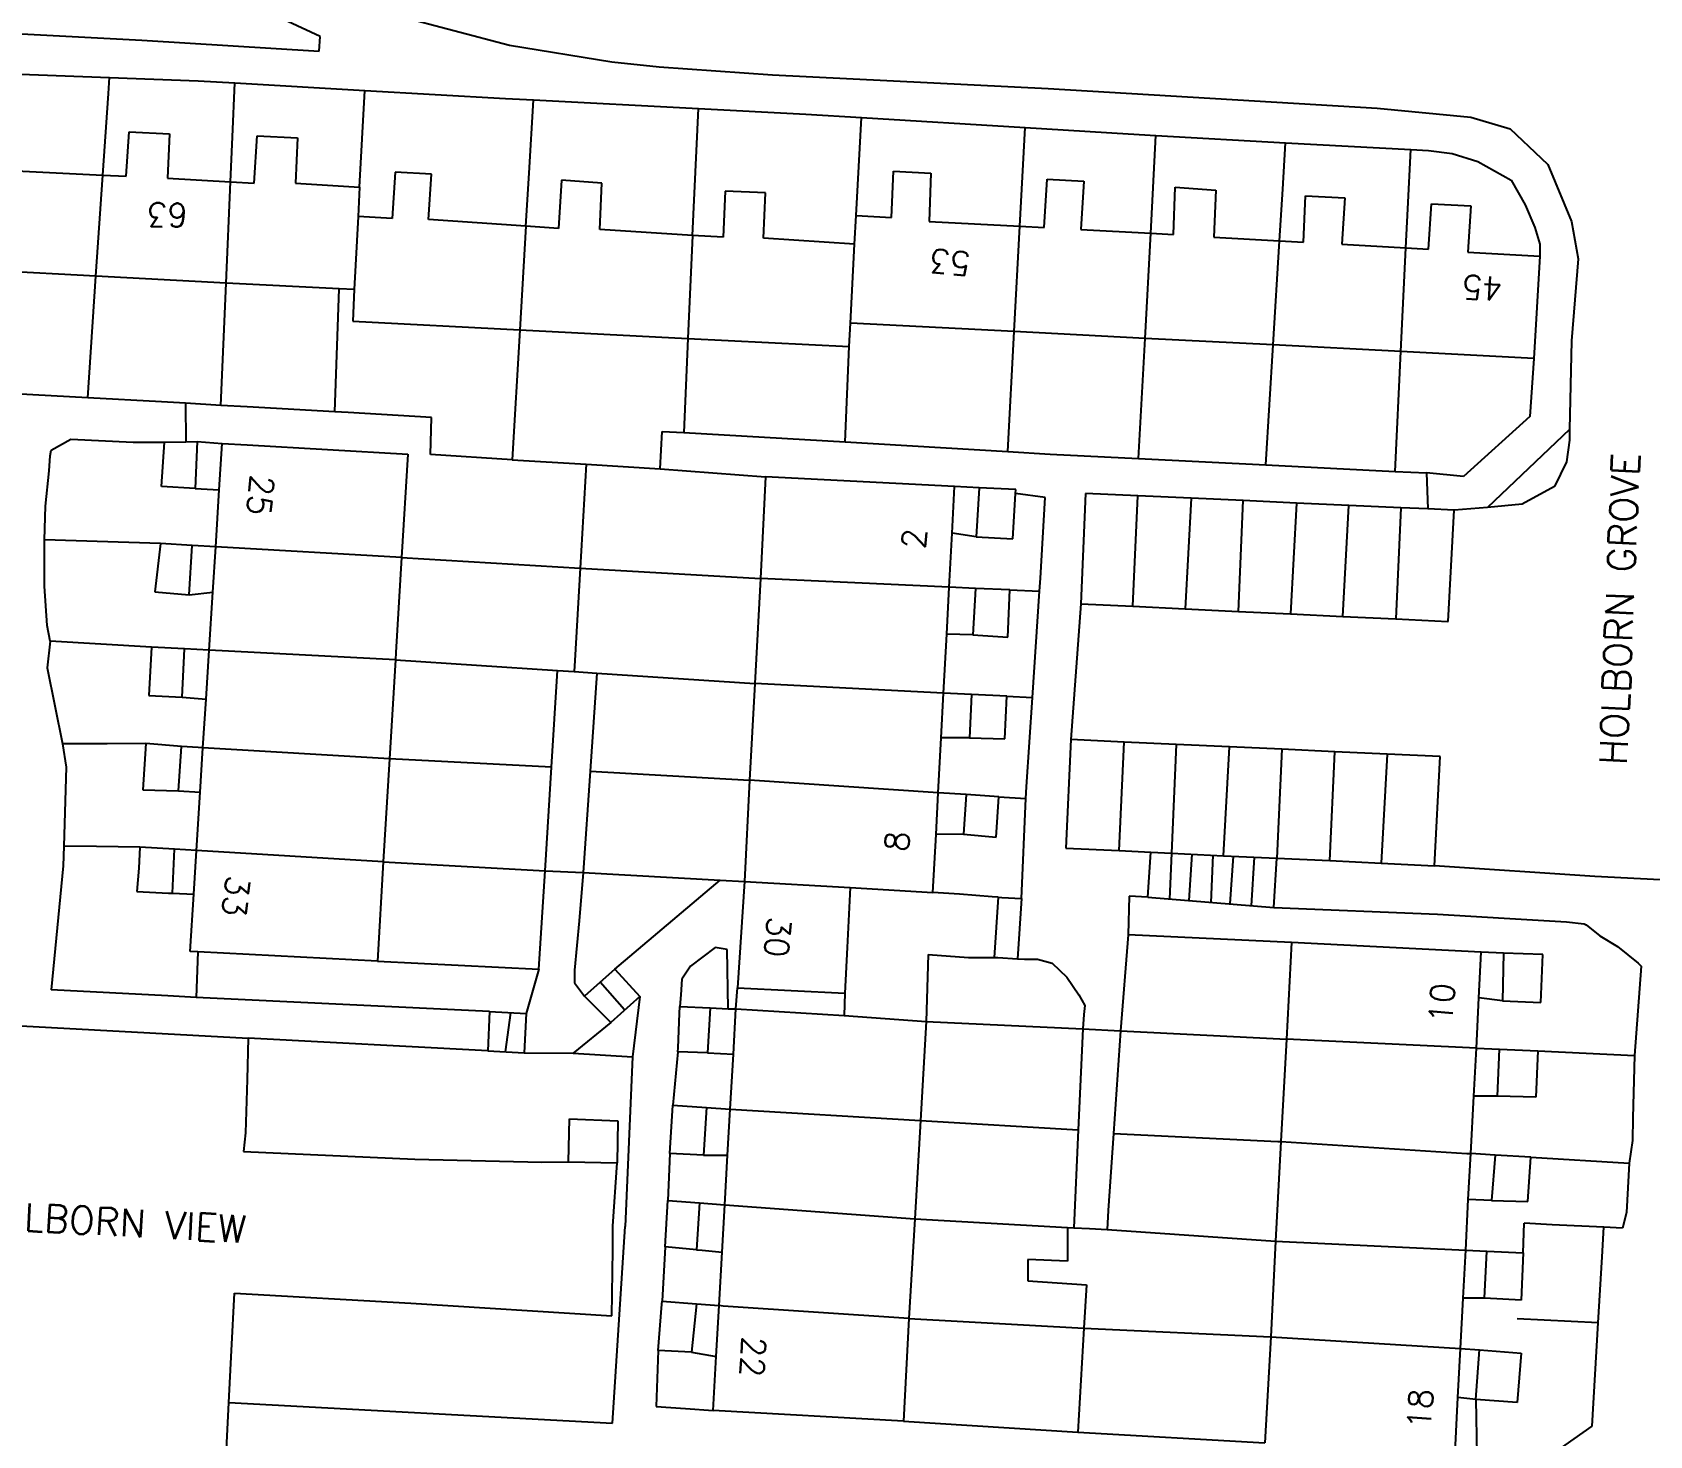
# Model space of a CAD drawing. Extents: x 427500 to 429848, y 434500 to 436505.
# Drawn here: x 429316 to 429398.1, y 435257.9 to 435329.1 of the extents above; entities that cross this region are included whole.
import ezdxf

# ---------------------------------------------------------------- set-up
doc = ezdxf.new("R2010")
doc.units = 0
doc.layers.add('LPTIP_Ex_Base', color=8, linetype='Continuous')
doc.styles.add('MtXpl_Romans', font='romans__.ttf')

msp = doc.modelspace()

# ---------------------------------------------------------------- linework, layer by layer
at = {"layer": 'LPTIP_Ex_Base', "color": 251, "true_color": 0x636466}
for p, q in [((429330.6, 435328.9), (429328.95, 435329.65)), ((429334.55, 435329.95), (429340.2, 435328.45)), ((429312.5, 435329.18), (429321.55, 435328.7)), ((429330.55, 435328.15), (429330.6, 435328.9)), ((429321.55, 435328.7), (429330.55, 435328.15)), ((429340.2, 435328.45), (429345.4, 435327.6)), ((429345.4, 435327.6), (429347.8, 435327.35)), ((429347.8, 435327.35), (429353.55, 435326.95)), ((429314.95, 435327), (429319.91, 435326.82)), ((429319.85, 435326), (429319.91, 435326.82)), ((429319.91, 435326.82), (429324.4, 435326.65)), ((429324.4, 435326.65), (429326.27, 435326.54)), ((429326.15, 435323.8), (429326.27, 435326.54)), ((429326.27, 435326.54), (429332.86, 435326.16)), ((429353.55, 435326.95), (429367.55, 435326.25)), ((429319.57, 435321.86), (429319.85, 435326)), ((429332.6, 435321.25), (429332.86, 435326.16)), ((429332.86, 435326.16), (429340, 435325.75)), ((429340, 435325.75), (429341.42, 435325.68)), ((429341.2, 435321.95), (429341.42, 435325.68)), ((429341.42, 435325.68), (429349.8, 435325.24)), ((429367.55, 435326.25), (429384.25, 435325.25)), ((429349.5, 435318.8), (429349.8, 435325.24)), ((429349.8, 435325.24), (429355.25, 435324.95)), ((429355.25, 435324.95), (429358.07, 435324.78)), ((429357.8, 435319.8), (429358.07, 435324.78)), ((429358.07, 435324.78), (429366.38, 435324.27)), ((429384.25, 435325.25), (429389, 435324.8)), ((429389, 435324.8), (429391, 435324.2)), ((429320.75, 435321.8), (429320.9, 435324.05)), ((429320.9, 435324.05), (429322.95, 435323.95)), ((429322.95, 435323.95), (429322.85, 435321.7)), ((429327.25, 435321.45), (429327.4, 435323.85)), ((429327.4, 435323.85), (429329.45, 435323.75)), ((429366.11, 435319.26), (429366.38, 435324.27)), ((429366.38, 435324.27), (429371.6, 435323.95)), ((429371.6, 435323.95), (429373.01, 435323.87)), ((429372.75, 435318.91), (429373.01, 435323.87)), ((429373.01, 435323.87), (429379.59, 435323.5)), ((429391, 435324.2), (429392.57, 435322.72)), ((429326.05, 435321.52), (429326.15, 435323.8)), ((429329.45, 435323.75), (429329.35, 435321.45)), ((429379.45, 435321.15), (429379.59, 435323.5)), ((429379.59, 435323.5), (429385.95, 435323.15)), ((429385.8, 435320.15), (429385.95, 435323.15)), ((429385.95, 435323.15), (429386.85, 435323.1)), ((429386.85, 435323.1), (429388.05, 435322.95)), ((429308.5, 435322.4), (429319.57, 435321.86)), ((429388.05, 435322.95), (429389.35, 435322.55)), ((429389.35, 435322.55), (429391.05, 435321.6)), ((429392.57, 435322.72), (429392.9, 435322.4)), ((429392.9, 435322.4), (429394.1, 435319.5)), ((429319.22, 435316.73), (429319.57, 435321.86)), ((429319.57, 435321.86), (429320.75, 435321.8)), ((429322.85, 435321.7), (429326.05, 435321.52)), ((429325.82, 435316.38), (429326.05, 435321.52)), ((429326.05, 435321.52), (429327.25, 435321.45)), ((429329.35, 435321.45), (429332.6, 435321.25)), ((429334.4, 435322), (429334.25, 435319.65)), ((429336.25, 435321.9), (429334.4, 435322)), ((429336.1, 435319.6), (429336.25, 435321.9)), ((429341.04, 435319.26), (429341.2, 435321.95)), ((429342.85, 435321.6), (429342.7, 435319.15)), ((429344.9, 435321.45), (429342.85, 435321.6)), ((429344.8, 435319.1), (429344.9, 435321.45)), ((429359.6, 435319.7), (429359.7, 435322.05)), ((429359.7, 435322.05), (429361.6, 435321.95)), ((429361.6, 435321.95), (429361.5, 435319.5)), ((429367.35, 435319.2), (429367.5, 435321.65)), ((429367.5, 435321.65), (429369.35, 435321.55)), ((429369.35, 435321.55), (429369.2, 435319.1)), ((429391.05, 435321.6), (429391.75, 435320.35)), ((429332.6, 435321.25), (429332.52, 435319.75)), ((429351.15, 435321.05), (429351.05, 435318.7)), ((429353.2, 435320.95), (429351.15, 435321.05)), ((429353.1, 435318.65), (429353.2, 435320.95)), ((429373.9, 435318.85), (429374, 435321.25)), ((429374, 435321.25), (429376.05, 435321.1)), ((429376.05, 435321.1), (429375.95, 435318.7)), ((429379.29, 435318.52), (429379.45, 435321.15)), ((429380.5, 435318.45), (429380.6, 435320.8)), ((429380.6, 435320.8), (429382.6, 435320.7)), ((429382.6, 435320.7), (429382.45, 435318.35)), ((429332.52, 435319.75), (429332.33, 435316.05)), ((429334.25, 435319.65), (429332.52, 435319.75)), ((429357.72, 435318.35), (429357.8, 435319.8)), ((429357.8, 435319.8), (429359.6, 435319.7)), ((429385.7, 435318.17), (429385.8, 435320.15)), ((429386.85, 435318.1), (429387, 435320.4)), ((429387, 435320.4), (429389, 435320.3)), ((429389, 435320.3), (429388.85, 435317.95)), ((429391.75, 435320.35), (429392.25, 435319.2)), ((429341.04, 435319.26), (429336.1, 435319.6)), ((429341.04, 435319.26), (429340.73, 435314.01)), ((429342.7, 435319.15), (429341.04, 435319.26)), ((429349.5, 435318.8), (429344.8, 435319.1)), ((429361.5, 435319.5), (429366.11, 435319.26)), ((429365.82, 435313.92), (429366.11, 435319.26)), ((429366.11, 435319.26), (429367.35, 435319.2)), ((429369.2, 435319.1), (429372.75, 435318.91)), ((429392.25, 435319.2), (429392.5, 435318.35)), ((429394.1, 435319.5), (429394.45, 435317.6)), ((429349.5, 435318.8), (429349.26, 435313.57)), ((429351.05, 435318.7), (429349.5, 435318.8)), ((429357.72, 435318.35), (429353.1, 435318.65)), ((429357.51, 435314.35), (429357.72, 435318.35)), ((429372.47, 435313.57), (429372.75, 435318.91)), ((429372.75, 435318.91), (429373.9, 435318.85)), ((429375.95, 435318.7), (429379.29, 435318.52)), ((429378.97, 435313.24), (429379.29, 435318.52)), ((429379.29, 435318.52), (429380.5, 435318.45)), ((429382.45, 435318.35), (429385.7, 435318.17)), ((429385.45, 435312.9), (429385.7, 435318.17)), ((429385.7, 435318.17), (429386.85, 435318.1)), ((429392.5, 435318.35), (429392.5, 435317.75)), ((429319.22, 435316.73), (429308.23, 435317.3)), ((429388.85, 435317.95), (429392.5, 435317.75)), ((429392.5, 435317.75), (429392.2, 435312.55)), ((429394.45, 435317.6), (429394.1, 435313.45)), ((429318.8, 435310.55), (429319.22, 435316.73)), ((429325.82, 435316.38), (429319.22, 435316.73)), ((429325.55, 435310.17), (429325.82, 435316.38)), ((429331.56, 435316.09), (429325.82, 435316.38)), ((429331.35, 435309.84), (429331.56, 435316.09)), ((429332.33, 435316.05), (429331.56, 435316.09)), ((429332.33, 435316.05), (429332.25, 435314.45)), ((429332.25, 435314.45), (429340.73, 435314.01)), ((429340.73, 435314.01), (429340.35, 435307.41)), ((429340.73, 435314.01), (429349.26, 435313.57)), ((429357.45, 435313.15), (429357.51, 435314.35)), ((429365.82, 435313.92), (429357.51, 435314.35)), ((429349.26, 435313.57), (429349.05, 435308.79)), ((429349.26, 435313.57), (429357.45, 435313.15)), ((429365.5, 435307.83), (429365.82, 435313.92)), ((429372.47, 435313.57), (429365.82, 435313.92)), ((429372.14, 435307.47), (429372.47, 435313.57)), ((429378.97, 435313.24), (429372.47, 435313.57)), ((429378.6, 435307.15), (429378.97, 435313.24)), ((429385.45, 435312.9), (429378.97, 435313.24)), ((429394.1, 435313.45), (429394.01, 435308.95)), ((429357.25, 435308.31), (429357.45, 435313.15)), ((429385.16, 435306.82), (429385.45, 435312.9)), ((429392.2, 435312.55), (429385.45, 435312.9)), ((429392.2, 435312.55), (429392, 435309.6)), ((429318.8, 435310.55), (429312.75, 435310.88)), ((429322.55, 435310.35), (429318.8, 435310.55)), ((429323.764, 435310.277), (429322.55, 435310.35)), ((429323.764, 435310.277), (429323.78, 435308.32)), ((429325.55, 435310.17), (429323.764, 435310.277)), ((429326.9, 435310.1), (429325.55, 435310.17)), ((429331.35, 435309.84), (429326.9, 435310.1)), ((429332.02, 435309.8), (429331.35, 435309.84)), ((429336.25, 435309.55), (429332.02, 435309.8)), ((429336.2, 435307.67), (429336.25, 435309.55)), ((429392, 435309.6), (429388.63, 435306.56)), ((429316.95, 435307.9), (429317.95, 435308.45)), ((429317.95, 435308.45), (429321.1, 435308.3)), ((429321.1, 435308.3), (429322.69, 435308.3)), ((429322.55, 435306.05), (429322.69, 435308.3)), ((429322.69, 435308.3), (429323.78, 435308.32)), ((429323.78, 435308.32), (429324.36, 435308.33)), ((429324.36, 435308.33), (429324.25, 435305.95)), ((429324.36, 435308.33), (429325.63, 435308.23)), ((429347.85, 435306.94), (429347.95, 435308.85)), ((429347.95, 435308.85), (429349.05, 435308.79)), ((429349.05, 435308.79), (429357.25, 435308.31)), ((429357.25, 435308.31), (429365.5, 435307.83)), ((429394.01, 435308.95), (429389.84, 435304.99)), ((429394, 435308.4), (429393.85, 435307.3)), ((429394.01, 435308.95), (429394, 435308.4)), ((429316.85, 435306.85), (429316.9, 435307.6)), ((429316.9, 435307.6), (429316.95, 435307.9)), ((429325.48, 435305.89), (429325.63, 435308.23)), ((429325.63, 435308.23), (429326.9, 435308.16)), ((429326.9, 435308.16), (429335.05, 435307.7)), ((429335.05, 435307.7), (429334.73, 435302.45)), ((429340.35, 435307.41), (429336.2, 435307.67)), ((429365.5, 435307.83), (429367.65, 435307.7)), ((429367.65, 435307.7), (429372.14, 435307.47)), ((429372.14, 435307.47), (429378.6, 435307.15)), ((429316.65, 435305.05), (429316.85, 435306.85)), ((429340.35, 435307.41), (429344.1, 435307.18)), ((429344.1, 435307.18), (429343.79, 435301.91)), ((429344.1, 435307.18), (429347.85, 435306.94)), ((429347.85, 435306.94), (429353.2, 435306.55)), ((429378.6, 435307.15), (429385.16, 435306.82)), ((429385.16, 435306.82), (429386.75, 435306.74)), ((429386.75, 435306.74), (429386.81, 435304.91)), ((429388.63, 435306.56), (429386.75, 435306.74)), ((429393.85, 435307.3), (429393.25, 435306.05)), ((429324.25, 435305.95), (429322.55, 435306.05)), ((429324.25, 435305.95), (429325.48, 435305.89)), ((429325.3, 435302.99), (429325.48, 435305.89)), ((429353.2, 435306.55), (429352.94, 435301.38)), ((429362.8, 435306.05), (429353.2, 435306.55)), ((429362.67, 435303.68), (429362.8, 435306.05)), ((429364.04, 435305.99), (429362.8, 435306.05)), ((429364.04, 435305.99), (429363.9, 435303.5)), ((429365.9, 435305.9), (429364.04, 435305.99)), ((429365.89, 435305.69), (429365.9, 435305.9)), ((429393.25, 435306.05), (429391.6, 435305.15)), ((429316.61, 435303.35), (429316.65, 435305.05)), ((429365.75, 435303.4), (429365.89, 435305.69)), ((429367.4, 435305.5), (429365.89, 435305.69)), ((429367.15, 435301.4), (429367.4, 435305.5)), ((429369.45, 435305.7), (429369.2, 435300.1)), ((429372.1, 435305.58), (429369.45, 435305.7)), ((429371.85, 435299.97), (429372.1, 435305.58)), ((429374.8, 435305.46), (429372.1, 435305.58)), ((429374.8, 435305.46), (429374.5, 435299.84)), ((429377.45, 435305.34), (429374.8, 435305.46)), ((429377.2, 435299.71), (429377.45, 435305.34)), ((429380.15, 435305.21), (429377.45, 435305.34)), ((429380.15, 435305.21), (429379.85, 435299.59)), ((429382.8, 435305.09), (429380.15, 435305.21)), ((429382.5, 435299.46), (429382.8, 435305.09)), ((429385.45, 435304.97), (429382.8, 435305.09)), ((429385.45, 435304.97), (429385.2, 435299.33)), ((429386.81, 435304.91), (429385.45, 435304.97)), ((429389.84, 435304.99), (429388.15, 435304.85)), ((429391.6, 435305.15), (429389.84, 435304.99)), ((429388.15, 435304.85), (429386.81, 435304.91)), ((429387.85, 435299.2), (429388.15, 435304.85)), ((429316.6, 435302.9), (429316.61, 435303.35)), ((429322.5, 435303.15), (429316.61, 435303.35)), ((429362.53, 435300.94), (429362.67, 435303.68)), ((429363.9, 435303.5), (429362.67, 435303.68)), ((429363.9, 435303.5), (429365.75, 435303.4)), ((429316.6, 435301), (429316.6, 435302.9)), ((429322.5, 435303.15), (429322.2, 435300.7)), ((429324.1, 435303.06), (429322.5, 435303.15)), ((429323.95, 435300.55), (429324.1, 435303.06)), ((429325.3, 435302.99), (429324.1, 435303.06)), ((429325.15, 435300.68), (429325.3, 435302.99)), ((429334.73, 435302.45), (429325.3, 435302.99)), ((429334.73, 435302.45), (429334.443, 435297.631)), ((429334.73, 435302.45), (429343.79, 435301.91)), ((429343.79, 435301.91), (429343.53, 435297.225)), ((429343.79, 435301.91), (429352.94, 435301.38)), ((429316.75, 435299), (429316.6, 435301)), ((429352.94, 435301.38), (429352.693, 435296.68)), ((429362.53, 435300.94), (429352.94, 435301.38)), ((429362.4, 435298.55), (429362.53, 435300.94)), ((429363.86, 435300.88), (429362.53, 435300.94)), ((429363.86, 435300.88), (429363.73, 435298.52)), ((429365.6, 435300.8), (429363.86, 435300.88)), ((429367.11, 435300.73), (429367.15, 435301.4)), ((429322.2, 435300.7), (429323.95, 435300.55)), ((429323.95, 435300.55), (429325.15, 435300.68)), ((429324.97, 435297.75), (429325.15, 435300.68)), ((429365.5, 435298.4), (429365.6, 435300.8)), ((429365.6, 435300.8), (429367.11, 435300.73)), ((429366.75, 435295.34), (429367.11, 435300.73)), ((429369.2, 435300.1), (429368.7, 435293.2)), ((429369.2, 435300.1), (429371.85, 435299.97)), ((429371.85, 435299.97), (429374.5, 435299.84)), ((429374.5, 435299.84), (429377.2, 435299.71)), ((429377.2, 435299.71), (429379.85, 435299.59)), ((429379.85, 435299.59), (429382.5, 435299.46)), ((429382.5, 435299.46), (429385.2, 435299.33)), ((429385.2, 435299.33), (429387.84, 435299.2)), ((429316.9, 435298.2), (429316.75, 435299)), ((429362.24, 435295.56), (429362.4, 435298.55)), ((429363.73, 435298.52), (429362.4, 435298.55)), ((429363.73, 435298.52), (429365.5, 435298.4)), ((429387.84, 435299.2), (429387.85, 435299.2)), ((429316.9, 435298.2), (429316.75, 435296.85)), ((429322.03, 435297.9), (429316.9, 435298.2)), ((429322.03, 435297.9), (429321.9, 435295.45)), ((429323.71, 435297.81), (429322.03, 435297.9)), ((429323.6, 435295.35), (429323.71, 435297.81)), ((429324.97, 435297.75), (429323.71, 435297.81)), ((429324.81, 435295.25), (429324.97, 435297.75)), ((429334.42, 435297.25), (429324.97, 435297.75)), ((429334.443, 435297.631), (429334.42, 435297.25)), ((429316.75, 435296.85), (429317.526, 435292.984)), ((429334.42, 435297.25), (429334.12, 435292.22)), ((429334.42, 435297.25), (429342.64, 435296.71)), ((429343.53, 435297.225), (429343.498, 435296.654)), ((429342.34, 435291.8), (429342.64, 435296.71)), ((429342.64, 435296.71), (429343.498, 435296.654)), ((429343.498, 435296.654), (429344.64, 435296.58)), ((429344.64, 435296.58), (429344.3, 435291.6)), ((429344.64, 435296.58), (429352.66, 435296.05)), ((429352.66, 435296.05), (429352.39, 435291.15)), ((429352.693, 435296.68), (429352.66, 435296.05)), ((429362.24, 435295.56), (429352.66, 435296.05)), ((429321.9, 435295.45), (429323.6, 435295.35)), ((429323.6, 435295.35), (429324.81, 435295.25)), ((429324.65, 435292.78), (429324.81, 435295.25)), ((429362.12, 435293.29), (429362.24, 435295.56)), ((429363.65, 435295.49), (429362.24, 435295.56)), ((429363.65, 435295.49), (429363.55, 435293.3)), ((429365.45, 435295.4), (429363.65, 435295.49)), ((429365.35, 435293.25), (429365.45, 435295.4)), ((429365.45, 435295.4), (429366.75, 435295.34)), ((429366.45, 435290.8), (429366.75, 435295.34)), ((429319.792, 435292.993), (429317.526, 435292.984)), ((429317.526, 435292.984), (429317.7, 435291.8)), ((429321.75, 435293), (429319.792, 435292.993)), ((429321.75, 435293), (429321.6, 435290.65)), ((429323.56, 435292.86), (429321.75, 435293)), ((429323.4, 435290.6), (429323.56, 435292.86)), ((429324.4, 435292.8), (429323.56, 435292.86)), ((429324.65, 435292.78), (429324.4, 435292.8)), ((429324.51, 435290.54), (429324.65, 435292.78)), ((429334.12, 435292.22), (429324.65, 435292.78)), ((429361.97, 435290.5), (429362.12, 435293.29)), ((429363.55, 435293.3), (429362.12, 435293.29)), ((429363.55, 435293.3), (429365.35, 435293.25)), ((429368.7, 435293.2), (429368.45, 435287.7)), ((429371.4, 435293.08), (429368.7, 435293.2)), ((429371.15, 435287.57), (429371.4, 435293.08)), ((429374.05, 435292.96), (429371.4, 435293.08)), ((429374.05, 435292.96), (429373.8, 435287.44)), ((429376.75, 435292.83), (429374.05, 435292.96)), ((429376.45, 435287.31), (429376.75, 435292.83)), ((429379.4, 435292.71), (429376.75, 435292.83)), ((429379.4, 435292.71), (429379.15, 435287.19)), ((429382.1, 435292.59), (429379.4, 435292.71)), ((429334.12, 435292.22), (429333.8, 435287)), ((429342.34, 435291.8), (429334.12, 435292.22)), ((429381.85, 435287.06), (429382.1, 435292.59)), ((429384.75, 435292.47), (429382.1, 435292.59)), ((429384.75, 435292.47), (429384.45, 435286.93)), ((429387.45, 435292.35), (429384.75, 435292.47)), ((429387.15, 435286.8), (429387.45, 435292.35)), ((429317.7, 435291.8), (429317.58, 435287.802)), ((429342.01, 435286.55), (429342.34, 435291.8)), ((429344.3, 435291.6), (429343.95, 435286.45)), ((429344.3, 435291.6), (429352.39, 435291.15)), ((429352.39, 435291.15), (429352.13, 435286)), ((429361.97, 435290.5), (429352.39, 435291.15)), ((429321.6, 435290.65), (429323.4, 435290.6)), ((429323.4, 435290.6), (429324.51, 435290.54)), ((429324.32, 435287.58), (429324.51, 435290.54)), ((429361.86, 435288.39), (429361.97, 435290.5)), ((429363.39, 435290.41), (429361.97, 435290.5)), ((429363.39, 435290.41), (429363.25, 435288.4)), ((429365.05, 435290.3), (429363.39, 435290.41)), ((429364.9, 435288.25), (429365.05, 435290.3)), ((429365.05, 435290.3), (429366.42, 435290.21)), ((429366.19, 435285.14), (429366.42, 435290.21)), ((429366.42, 435290.21), (429366.45, 435290.8)), ((429317.58, 435287.802), (429317.55, 435286.8)), ((429319.253, 435287.78), (429317.58, 435287.802)), ((429321.45, 435287.75), (429319.253, 435287.78)), ((429321.45, 435287.75), (429321.4, 435286.67)), ((429323.2, 435287.64), (429321.45, 435287.75)), ((429361.7, 435285.45), (429361.86, 435288.39)), ((429363.25, 435288.4), (429361.86, 435288.39)), ((429363.25, 435288.4), (429364.9, 435288.25)), ((429323.1, 435285.4), (429323.2, 435287.64)), ((429324.32, 435287.58), (429323.2, 435287.64)), ((429324.18, 435285.35), (429324.32, 435287.58)), ((429333.8, 435287), (429324.32, 435287.58)), ((429333.8, 435287), (429333.5, 435281.95)), ((429333.8, 435287), (429342.01, 435286.55)), ((429368.45, 435287.7), (429371.15, 435287.57)), ((429371.15, 435287.57), (429372.75, 435287.49)), ((429372.6, 435285.2), (429372.75, 435287.49)), ((429372.75, 435287.49), (429373.8, 435287.44)), ((429373.8, 435287.44), (429373.7, 435285.11)), ((429373.8, 435287.44), (429376.45, 435287.31)), ((429374.7, 435285.03), (429374.86, 435287.39)), ((429375.9, 435287.34), (429375.8, 435284.94)), ((429376.45, 435287.31), (429379.15, 435287.19)), ((429376.79, 435284.86), (429376.96, 435287.29)), ((429378.01, 435287.24), (429377.85, 435284.77)), ((429379, 435284.68), (429379.15, 435287.19)), ((429379.15, 435287.19), (429381.85, 435287.06)), ((429381.85, 435287.06), (429384.45, 435286.93)), ((429384.45, 435286.93), (429387.15, 435286.8)), ((429317.55, 435286.8), (429316.95, 435280.5)), ((429321.4, 435286.67), (429321.3, 435285.5)), ((429341.7, 435281.55), (429342.01, 435286.55)), ((429342.01, 435286.55), (429343.95, 435286.45)), ((429343.95, 435286.45), (429343.75, 435284)), ((429343.95, 435286.45), (429350.9, 435286.07)), ((429395.3, 435286.25), (429387.15, 435286.8)), ((429400, 435286.01), (429395.3, 435286.25)), ((429321.3, 435285.5), (429322.9, 435285.41)), ((429322.9, 435285.41), (429323.1, 435285.4)), ((429323.1, 435285.4), (429324.18, 435285.35)), ((429324, 435282.45), (429324.18, 435285.35)), ((429345.55, 435281.55), (429350.9, 435286.07)), ((429350.9, 435286.07), (429352.13, 435286)), ((429352.13, 435286), (429351.78, 435280.61)), ((429352.13, 435286), (429357.5, 435285.69)), ((429357.5, 435285.69), (429357.34, 435282.65)), ((429357.5, 435285.69), (429361.7, 435285.45)), ((429363.04, 435285.35), (429361.7, 435285.45)), ((429364.7, 435285.23), (429363.04, 435285.35)), ((429365.01, 435285.2), (429364.7, 435285.23)), ((429365.01, 435285.2), (429364.8, 435282.15)), ((429365.01, 435285.2), (429365.2, 435285.19)), ((429365.2, 435285.19), (429366.19, 435285.14)), ((429366.19, 435285.14), (429365.99, 435282.08)), ((429371.65, 435285.25), (429371.6, 435283.3)), ((429372.6, 435285.2), (429371.65, 435285.25)), ((429372.6, 435285.2), (429379, 435284.68)), ((429379, 435284.68), (429387.3, 435284.35)), ((429343.75, 435284), (429343.5, 435281.5)), ((429387.3, 435284.35), (429390.69, 435284.14)), ((429390.69, 435284.14), (429393.85, 435283.95)), ((429393.85, 435283.95), (429394.75, 435283.85)), ((429394.75, 435283.85), (429394.85, 435283.8)), ((429394.85, 435283.8), (429395.55, 435283.25)), ((429371.6, 435283.3), (429371.21, 435278.42)), ((429379.9, 435282.9), (429371.6, 435283.3)), ((429379.9, 435282.9), (429379.64, 435278)), ((429389.53, 435282.42), (429379.9, 435282.9)), ((429395.55, 435283.25), (429396.45, 435282.7)), ((429324.39, 435282.43), (429324, 435282.45)), ((429324.39, 435282.43), (429324.3, 435280.12)), ((429333.5, 435281.95), (429324.39, 435282.43)), ((429350.65, 435282.65), (429349.4, 435281.7)), ((429351.25, 435282.55), (429350.65, 435282.65)), ((429351.31, 435279.54), (429351.25, 435282.55)), ((429357.34, 435282.65), (429357.22, 435280.33)), ((429361.45, 435282.3), (429361.35, 435278.9)), ((429361.45, 435282.3), (429363.5, 435282.15)), ((429363.5, 435282.15), (429364.8, 435282.15)), ((429364.8, 435282.15), (429365, 435282.15)), ((429365, 435282.15), (429365.99, 435282.08)), ((429365.99, 435282.08), (429366.35, 435282.05)), ((429366.35, 435282.05), (429367, 435282.05)), ((429367, 435282.05), (429367.75, 435281.85)), ((429389.41, 435280.09), (429389.53, 435282.42)), ((429390.65, 435282.37), (429389.53, 435282.42)), ((429390.65, 435282.37), (429390.6, 435279.95)), ((429392.65, 435282.3), (429390.65, 435282.37)), ((429392.55, 435279.85), (429392.65, 435282.3)), ((429396.45, 435282.7), (429397.5, 435281.85)), ((429333.5, 435281.95), (429341.7, 435281.55)), ((429341.7, 435281.55), (429341.05, 435279.3)), ((429343.5, 435281.5), (429343.5, 435280.85)), ((429345.55, 435281.55), (429344.02, 435280.18)), ((429345.55, 435281.55), (429346.82, 435280.17)), ((429349.4, 435281.7), (429348.95, 435281.05)), ((429367.75, 435281.85), (429368.5, 435281.15)), ((429397.65, 435281.7), (429397.303, 435277.173)), ((429397.5, 435281.85), (429397.65, 435281.7)), ((429322.87, 435280.19), (429316.95, 435280.5)), ((429343.5, 435280.85), (429344.02, 435280.18)), ((429346.05, 435279.48), (429344.81, 435280.89)), ((429348.95, 435281.05), (429348.9, 435280.25)), ((429351.7, 435279.53), (429351.78, 435280.61)), ((429351.78, 435280.61), (429357.22, 435280.33)), ((429368.5, 435281.15), (429369.1, 435280.25)), ((429324.3, 435280.12), (429322.87, 435280.19)), ((429339.2, 435279.4), (429324.3, 435280.12)), ((429344.02, 435280.18), (429345.35, 435278.85)), ((429346.82, 435280.17), (429345.35, 435278.85)), ((429346.82, 435280.17), (429346.45, 435277.1)), ((429348.83, 435279.3), (429348.86, 435279.65)), ((429348.9, 435280.25), (429348.86, 435279.65)), ((429348.86, 435279.65), (429350.4, 435279.58)), ((429350.4, 435279.58), (429350.25, 435277.3)), ((429350.4, 435279.58), (429351.31, 435279.54)), ((429351.31, 435279.54), (429351.7, 435279.53)), ((429351.57, 435277.24), (429351.7, 435279.53)), ((429351.7, 435279.53), (429357.2, 435279.2)), ((429357.22, 435280.33), (429357.2, 435279.2)), ((429369.1, 435280.25), (429369.4, 435279.7)), ((429369.4, 435279.7), (429369.35, 435279.25)), ((429389.28, 435277.54), (429389.41, 435280.09)), ((429390.6, 435279.95), (429389.41, 435280.09)), ((429390.6, 435279.95), (429392.55, 435279.85)), ((429310.2, 435278.95), (429326.95, 435278.05)), ((429339.2, 435279.4), (429339.1, 435277.4)), ((429339.2, 435279.4), (429341.05, 435279.3)), ((429340, 435277.35), (429340.27, 435279.34)), ((429341.05, 435279.3), (429340.95, 435277.3)), ((429345.35, 435278.85), (429343.44, 435277.29)), ((429348.76, 435277.55), (429348.83, 435279.3)), ((429357.2, 435279.2), (429361.35, 435278.9)), ((429361.35, 435278.9), (429361.06, 435273.86)), ((429361.35, 435278.9), (429369.3, 435278.52)), ((429369.35, 435279.25), (429369.3, 435278.52)), ((429326.95, 435278.05), (429326.9, 435275.95)), ((429339.1, 435277.4), (429326.95, 435278.05)), ((429369.3, 435278.52), (429369.07, 435273.39)), ((429369.3, 435278.52), (429371.21, 435278.42)), ((429371.21, 435278.42), (429370.86, 435273.21)), ((429371.21, 435278.42), (429379.64, 435278)), ((429379.64, 435278), (429379.36, 435272.8)), ((429389.28, 435277.54), (429379.64, 435278)), ((429339.1, 435277.4), (429340.95, 435277.3)), ((429340.95, 435277.3), (429343.44, 435277.29)), ((429343.44, 435277.29), (429346.45, 435277.1)), ((429346.45, 435277.1), (429346.08, 435268.48)), ((429348.75, 435277.35), (429348.5, 435274.65)), ((429348.75, 435277.35), (429348.76, 435277.55)), ((429350.25, 435277.3), (429348.75, 435277.35)), ((429350.25, 435277.3), (429351.57, 435277.24)), ((429351.41, 435274.44), (429351.57, 435277.24)), ((429389.15, 435275.1), (429389.28, 435277.54)), ((429389.28, 435277.54), (429390.45, 435277.49)), ((429390.35, 435275.1), (429390.45, 435277.49)), ((429390.45, 435277.49), (429392.4, 435277.4)), ((429392.4, 435277.4), (429392.3, 435275.05)), ((429392.4, 435277.4), (429397.303, 435277.173)), ((429397.303, 435277.173), (429397.228, 435274.002)), ((429326.9, 435275.95), (429326.8, 435273.25)), ((429348.35, 435272.2), (429348.5, 435274.65)), ((429348.5, 435274.65), (429350.2, 435274.53)), ((429389, 435272.19), (429389.15, 435275.1)), ((429390.35, 435275.1), (429389.15, 435275.1)), ((429392.3, 435275.05), (429390.35, 435275.1)), ((429343.2, 435271.77), (429343.25, 435273.95)), ((429343.25, 435273.95), (429345.7, 435273.85)), ((429345.7, 435273.85), (429345.67, 435271.72)), ((429350.2, 435274.53), (429350.05, 435272.1)), ((429350.2, 435274.53), (429351.41, 435274.44)), ((429351.28, 435272.1), (429351.41, 435274.44)), ((429351.41, 435274.44), (429361.06, 435273.86)), ((429361.06, 435273.86), (429360.78, 435268.87)), ((429361.06, 435273.86), (429369.07, 435273.39)), ((429397.228, 435274.002), (429397.201, 435272.845)), ((429326.8, 435273.25), (429326.7, 435272.3)), ((429369.07, 435273.39), (429368.85, 435268.42)), ((429370.86, 435273.21), (429370.6, 435269.3)), ((429370.86, 435273.21), (429379.2, 435272.81)), ((429326.7, 435272.3), (429335.4, 435271.9)), ((429348.35, 435272.2), (429348.25, 435269.8)), ((429350.05, 435272.1), (429348.35, 435272.2)), ((429379.36, 435272.8), (429379.09, 435267.74)), ((429379.2, 435272.81), (429379.36, 435272.8)), ((429379.36, 435272.8), (429388.8, 435272.2)), ((429388.8, 435272.2), (429389, 435272.19)), ((429388.87, 435269.85), (429389, 435272.19)), ((429390.24, 435272.11), (429389, 435272.19)), ((429397.201, 435272.845), (429397.04, 435271.7)), ((429335.4, 435271.9), (429341.85, 435271.75)), ((429341.85, 435271.75), (429343.2, 435271.77)), ((429343.2, 435271.77), (429345.67, 435271.72)), ((429345.45, 435268.5), (429345.67, 435271.72)), ((429350.05, 435272.1), (429351.28, 435272.1)), ((429351.14, 435269.59), (429351.28, 435272.1)), ((429390.24, 435272.11), (429390.05, 435269.8)), ((429392.05, 435272), (429390.24, 435272.11)), ((429391.9, 435269.75), (429392.05, 435272)), ((429392.05, 435272), (429397.04, 435271.7)), ((429397.04, 435271.7), (429396.9, 435269.2)), ((429348.1, 435267.45), (429348.25, 435269.8)), ((429348.25, 435269.8), (429349.85, 435269.69)), ((429349.85, 435269.69), (429349.7, 435267.3)), ((429349.85, 435269.69), (429351.14, 435269.59)), ((429388.74, 435267.29), (429388.87, 435269.85)), ((429390.05, 435269.8), (429388.87, 435269.85)), ((429390.05, 435269.8), (429391.9, 435269.75)), ((429351, 435267.19), (429351.14, 435269.59)), ((429351.14, 435269.59), (429360.78, 435268.87)), ((429360.78, 435268.87), (429360.48, 435263.82)), ((429360.78, 435268.87), (429368.524, 435268.438)), ((429370.6, 435269.3), (429370.55, 435268.33)), ((429396.9, 435269.2), (429396.7, 435268.4)), ((429345.44, 435258.5), (429346.08, 435268.48)), ((429345.45, 435267.3), (429345.45, 435268.5)), ((429368.524, 435268.438), (429368.85, 435268.42)), ((429368.524, 435268.438), (429368.526, 435266.72)), ((429368.85, 435268.42), (429369.65, 435268.38)), ((429369.65, 435268.38), (429370.55, 435268.33)), ((429370.55, 435268.33), (429379.09, 435267.74)), ((429391.65, 435267.15), (429391.7, 435268.65)), ((429393.123, 435268.58), (429391.7, 435268.65)), ((429395.75, 435268.45), (429393.123, 435268.58)), ((429395.66, 435266.95), (429395.75, 435268.45)), ((429396.7, 435268.4), (429395.75, 435268.45)), ((429345.4, 435263.95), (429345.45, 435267.3)), ((429348.1, 435267.45), (429347.95, 435264.7)), ((429349.7, 435267.3), (429348.1, 435267.45)), ((429349.7, 435267.3), (429349.99, 435267.28)), ((429349.99, 435267.28), (429351, 435267.19)), ((429379.09, 435267.74), (429378.84, 435262.88)), ((429379.09, 435267.74), (429388.74, 435267.29)), ((429388.61, 435264.85), (429388.74, 435267.29)), ((429388.74, 435267.29), (429389.81, 435267.24)), ((429389.7, 435264.85), (429389.81, 435267.24)), ((429389.81, 435267.24), (429391.65, 435267.15)), ((429350.85, 435264.47), (429351, 435267.19)), ((429368.526, 435266.72), (429366.507, 435266.812)), ((429366.507, 435266.812), (429366.517, 435265.722)), ((429391.65, 435267.15), (429391.55, 435264.75)), ((429395.46, 435263.6), (429395.66, 435266.95)), ((429366.517, 435265.722), (429369.486, 435265.527)), ((429326.1, 435262.2), (429326.25, 435265.1)), ((429326.25, 435265.1), (429335.2, 435264.6)), ((429369.486, 435265.527), (429369.36, 435263.33)), ((429388.48, 435262.29), (429388.61, 435264.85)), ((429389.7, 435264.85), (429388.61, 435264.85)), ((429391.55, 435264.75), (429389.7, 435264.85)), ((429335.2, 435264.6), (429345.4, 435263.95)), ((429347.75, 435262.2), (429347.94, 435264.55)), ((429347.94, 435264.55), (429347.95, 435264.7)), ((429347.95, 435264.7), (429349.7, 435264.56)), ((429349.7, 435264.56), (429349.44, 435262.1)), ((429349.7, 435264.56), (429350.85, 435264.47)), ((429350.7, 435261.89), (429350.85, 435264.47)), ((429351.05, 435264.45), (429350.85, 435264.47)), ((429360.48, 435263.82), (429351.05, 435264.45)), ((429360.48, 435263.82), (429360.2, 435258.6)), ((429360.48, 435263.82), (429369.36, 435263.33)), ((429369.36, 435263.33), (429369.05, 435258.04)), ((429369.36, 435263.33), (429378.84, 435262.88)), ((429395.46, 435263.6), (429391.35, 435263.8)), ((429395.15, 435258.345), (429395.46, 435263.6)), ((429378.84, 435262.88), (429378.55, 435257.5)), ((429378.84, 435262.88), (429388.48, 435262.29)), ((429388.34, 435259.8), (429388.48, 435262.29)), ((429388.48, 435262.29), (429389.44, 435262.22)), ((429325.97, 435259.55), (429326.1, 435262.2)), ((429347.75, 435262.2), (429347.65, 435259.35)), ((429349.44, 435262.1), (429347.75, 435262.2)), ((429349.44, 435262.1), (429350.7, 435261.89)), ((429350.55, 435259.15), (429350.7, 435261.89)), ((429389.25, 435259.7), (429389.44, 435262.22)), ((429389.44, 435262.22), (429391.55, 435262.05)), ((429391.55, 435262.05), (429391.35, 435259.55)), ((429325.8, 435256.15), (429325.97, 435259.55)), ((429325.97, 435259.55), (429345.44, 435258.5)), ((429347.65, 435259.35), (429349.14, 435259.25)), ((429349.14, 435259.25), (429350.55, 435259.15)), ((429360.2, 435258.6), (429350.55, 435259.15)), ((429388.2, 435257.05), (429388.34, 435259.8)), ((429389.25, 435259.7), (429388.34, 435259.8)), ((429389.25, 435259.7), (429389.3, 435256.9)), ((429391.35, 435259.55), (429389.25, 435259.7)), ((429360.2, 435258.6), (429369.05, 435258.04)), ((429392.881, 435256.744), (429395.15, 435258.345)), ((429369.05, 435258.04), (429378.55, 435257.5))]:
    msp.add_line(p, q, dxfattribs=at)

# ---------------------------------------------------------------- texts
at = {"layer": 'LPTIP_Ex_Base', "color": 251, "true_color": 0x636466, "style": 'MtXpl_Romans'}
for s, height, rotation, p in [('63', 1.2, 179.1, (429323.884, 435320.42)), ('53', 1.2, 174.4, (429363.65, 435317.926)), ('45', 1.2, 176.8, (429390.647, 435316.675)), ('HOLBORN GROVE', 1.4, 87.6, (429396.915, 435291.894)), ('25', 1.2, 263.8, (429327.085, 435306.689)), ('2', 1.2, 85.1, (429361.291, 435302.84)), ('8', 1.2, 84.9, (429360.438, 435287.475)), ('33', 1.2, 263, (429325.852, 435286.347)), ('30', 1.2, 265, (429353.312, 435284.251)), ('10', 1.2, 85.8, (429388.048, 435278.76)), ('HOLBORN VIEW', 1.4, 356.8, (429312.898, 435268.422)), ('22', 1.2, 266.5, (429352.031, 435262.938)), ('18', 1.2, 86, (429386.952, 435258.16))]:
    msp.add_text(s, height=height, rotation=rotation, dxfattribs=at).set_placement(p)

doc.saveas('drawing.dxf')
